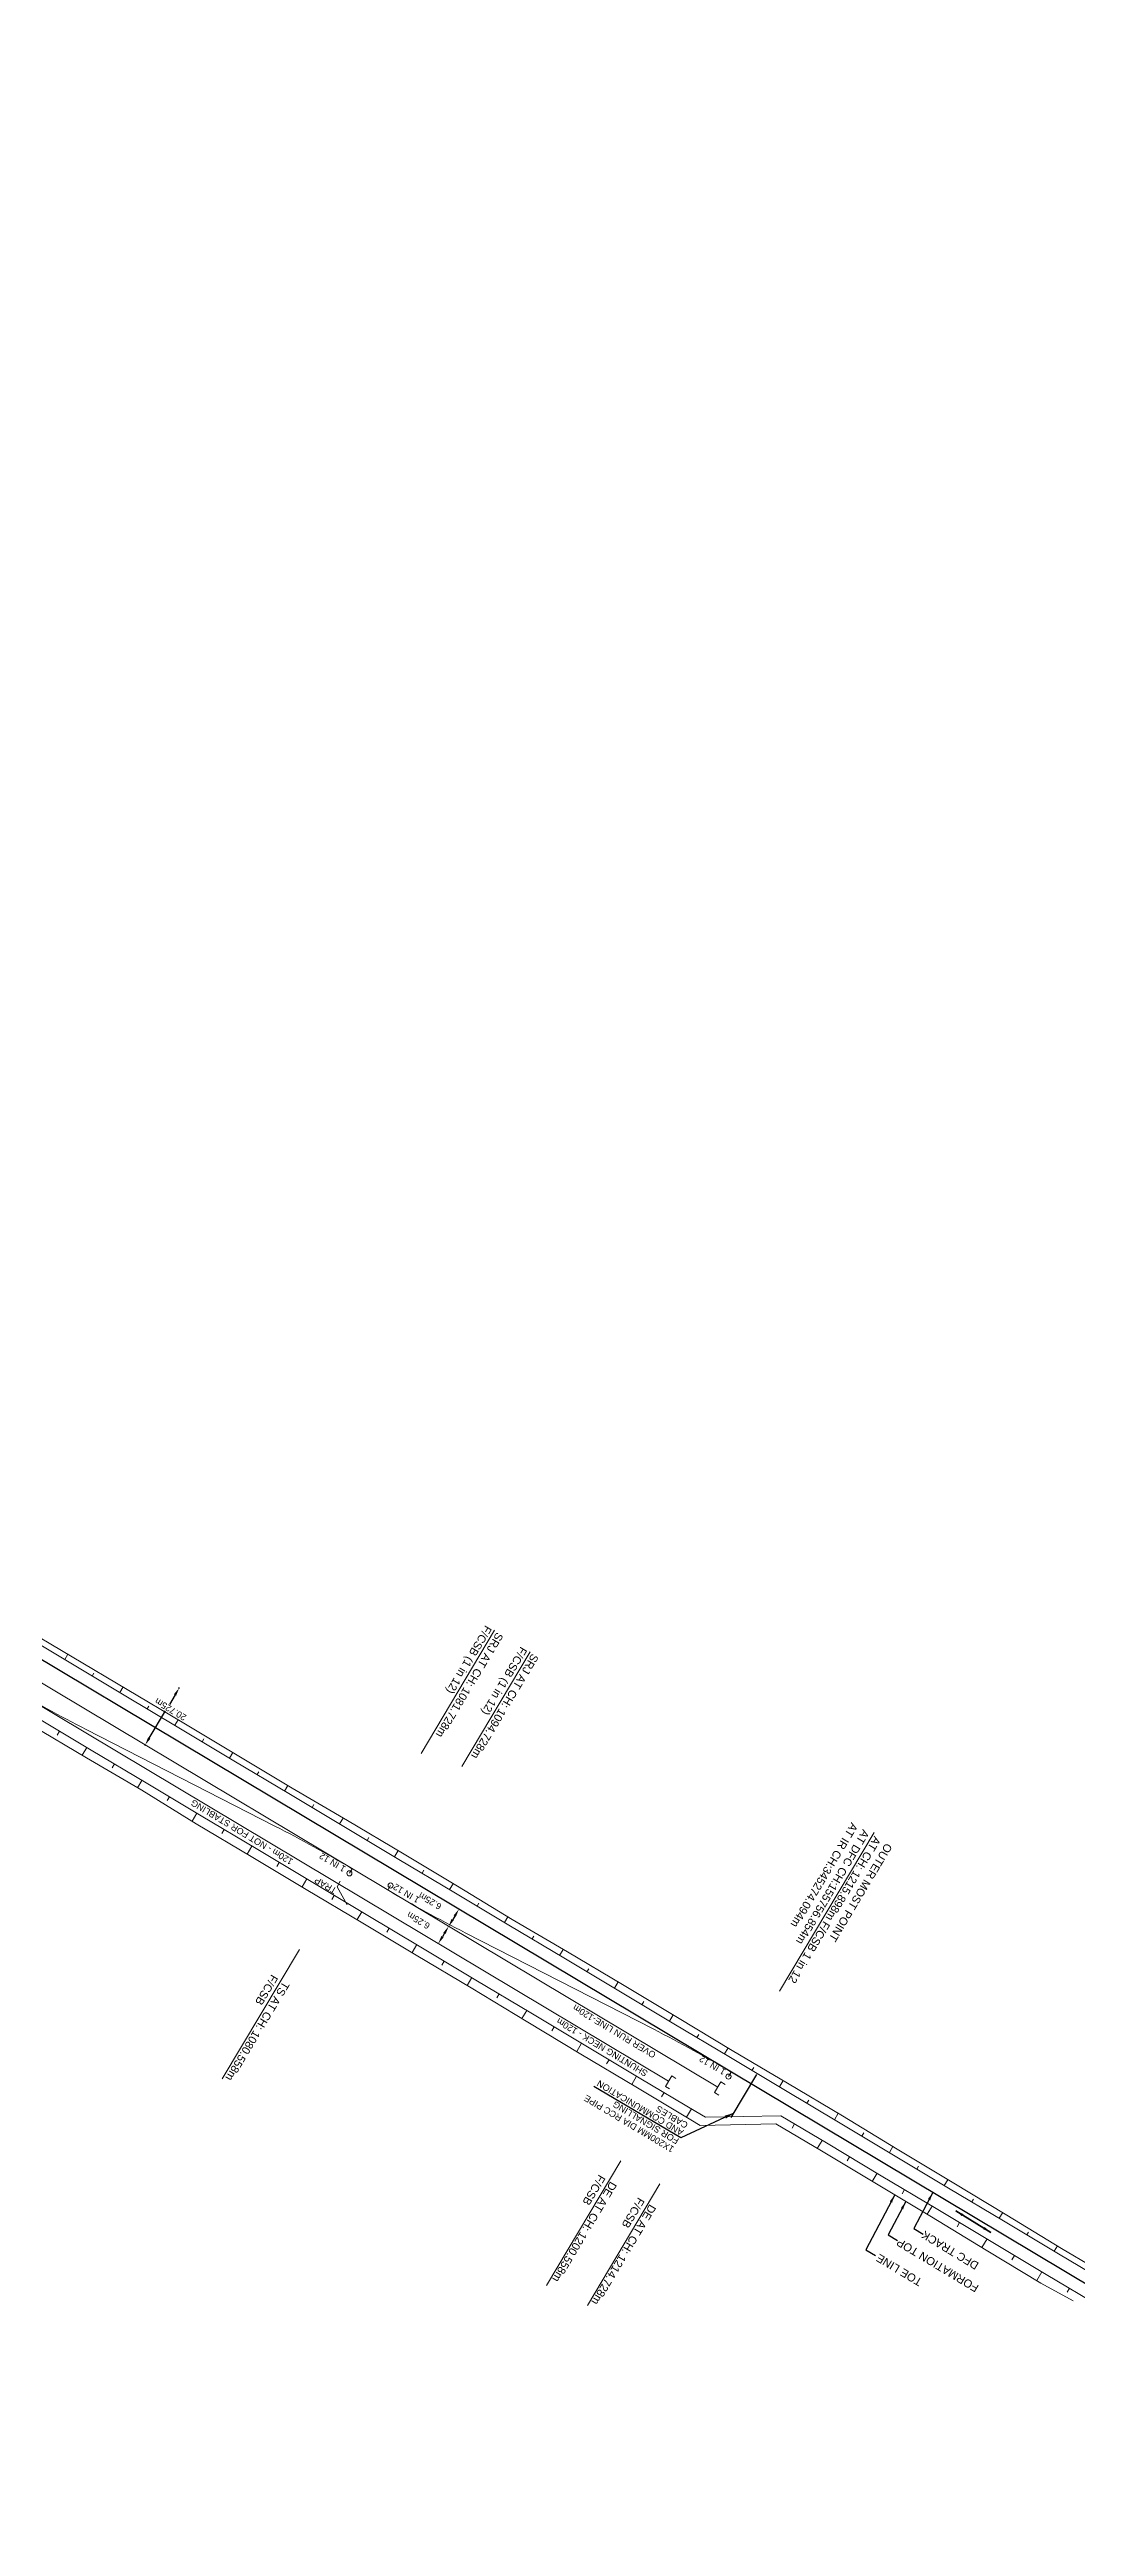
# Model space of a CAD drawing. Header units: metres. Extents: x 593990 to 610403, y 3402023 to 3411833.
# Drawn here: x 606518 to 606839, y 3404077 to 3404850 of the extents above; entities that cross this region are included whole.
import ezdxf
from ezdxf.enums import TextEntityAlignment as Align

# ---------------------------------------------------------------- set-up
doc = ezdxf.new("R2010")
doc.units = ezdxf.units.M
doc.header["$MEASUREMENT"] = 0
doc.header["$PDSIZE"] = 1
for name, color, linetype, lineweight in [("NEW CHAWAPAIL STN. SRJ's", 10, 'Continuous', 0), ('PROPOSED DFCC TOE LINE', 18, 'Continuous', 0), ('PROPOSED DFCC TOE SLOPES', 239, 'Continuous', 0), ('PROPOSED DFCC TRACK', 1, 'Continuous', 0), ('PROPOSED FORMATION LINE - PLAN', 187, 'Continuous', 0)]:
    doc.layers.add(name, color=color, linetype=linetype, lineweight=lineweight)
doc.layers.add('Signalling cable pipes', color=234, linetype='Continuous')
doc.styles.get("Standard").update_dxf_attribs({"font": 'arial.ttf'})
doc.styles.add('Style-Arial', font='arial.ttf')
doc.dimstyles.new('ISO-25', dxfattribs={"dimtxt": 2.5, "dimasz": 2.5, "dimexe": 1.25, "dimexo": 0.625, "dimtad": 1, "dimtxsty": 'Standard', "dimcen": 2.5, "dimadec": 0, "dimazin": 0, "dimtfac": 1, "dimtmove": 0, "dimatfit": 3, "dimfxl": 1, "dimarcsym": 0})
doc.dimstyles.get("Standard").update_dxf_attribs({"dimtxt": 0.18, "dimasz": 0.18, "dimexe": 0.18, "dimexo": 0.0625, "dimgap": 0.09, "dimtad": 0, "dimtih": 1, "dimtoh": 1, "dimdec": 4, "dimzin": 0, "dimdsep": 46, "dimtxsty": 'Standard', "dimcen": 0.09, "dimadec": 0, "dimazin": 0, "dimtfac": 1, "dimtdec": 4, "dimtofl": 0, "dimtmove": 0, "dimatfit": 3, "dimfxl": 1, "dimtolj": 1, "dimtzin": 0, "dimarcsym": 0})

# ---------------------------------------------------------------- blocks, each defined once
blk = doc.blocks.new('*D168')
at = {"layer": 'Defpoints', "color": 0, "transparency": 16777216}
for p in [(606645.86, 3404269.63), (606642.51, 3404264.36), (606642.66, 3404264.27)]:
    blk.add_point(p, dxfattribs=at)
at = {"layer": 'PROPOSED DFCC TRACK', "color": 0, "lineweight": -2, "transparency": 16777216}
for p, q in [((606645.76, 3404269.7), (606645.61, 3404269.79)), ((606642.55, 3404264.33), (606642.4, 3404264.42)), ((606644.43, 3404267.58), (606643.79, 3404266.5))]:
    blk.add_line(p, q, dxfattribs=at)
at = {"layer": 'PROPOSED DFCC TRACK', "color": 0, "transparency": 16777216}
for points in [[(606644.08, 3404267.79), (606644.79, 3404267.36), (606645.72, 3404269.72)], [(606643.43, 3404266.72), (606644.15, 3404266.29), (606642.51, 3404264.36)]]:
    blk.add_solid(points, dxfattribs=at)
at = {"layer": 'PROPOSED DFCC TRACK', "color": 0, "lineweight": 0, "transparency": 16777216, "insert": (606636.72, 3404272.31), "char_height": 2, "attachment_point": 5, "rotation": 149, "style": 'Style-Arial'}
blk.add_mtext('\\A1;6.25m', dxfattribs=at)
blk = doc.blocks.new('TerminatorOpen_0.5')
at = {"color": 0, "linetype": 'ByBlock', "lineweight": -2}
for q in [(-1, 0.25), (-1, 0), (-1, -0.25)]:
    blk.add_line((0, 0), q, dxfattribs=at)
blk = doc.blocks.new('*D169')
at = {"layer": 'Defpoints', "color": 0, "transparency": 16777216}
for p in [(606642.66, 3404264.27), (606639.3, 3404258.99), (606639.45, 3404258.9)]:
    blk.add_point(p, dxfattribs=at)
at = {"layer": 'PROPOSED DFCC TRACK', "color": 0, "lineweight": -2, "transparency": 16777216}
for p, q in [((606641.23, 3404262.21), (606640.59, 3404261.14)), ((606642.55, 3404264.33), (606642.4, 3404264.42)), ((606639.34, 3404258.97), (606639.2, 3404259.06))]:
    blk.add_line(p, q, dxfattribs=at)
at = {"layer": 'PROPOSED DFCC TRACK', "color": 0, "transparency": 16777216}
for points in [[(606640.87, 3404262.43), (606641.58, 3404262), (606642.51, 3404264.36)], [(606640.23, 3404261.35), (606640.94, 3404260.93), (606639.3, 3404258.99)]]:
    blk.add_solid(points, dxfattribs=at)
at = {"layer": 'PROPOSED DFCC TRACK', "color": 0, "lineweight": 0, "transparency": 16777216, "insert": (606633.09, 3404266.24), "char_height": 2, "attachment_point": 5, "rotation": 149, "style": 'Style-Arial'}
blk.add_mtext('\\A1;6.25m', dxfattribs=at)
blk = doc.blocks.new('*D102')
at = {"layer": 'Defpoints', "color": 0, "transparency": 16777216}
for p in [(606558.04, 3404338.98), (606558.37, 3404338.78), (606547.4, 3404321.19)]:
    blk.add_point(p, dxfattribs=at)
at = {"layer": 'PROPOSED DFCC TRACK', "color": 0, "lineweight": -2, "transparency": 16777216}
for p, q in [((606558.14, 3404338.92), (606558.48, 3404338.72)), ((606549.02, 3404323.14), (606554.13, 3404331.7)), ((606557.09, 3404336.64), (606555.31, 3404333.67)), ((606547.51, 3404321.13), (606547.84, 3404320.93))]:
    blk.add_line(p, q, dxfattribs=at)
at = {"layer": 'PROPOSED DFCC TRACK', "color": 0, "transparency": 16777216}
for points in [[(606556.73, 3404336.85), (606557.44, 3404336.42), (606558.37, 3404338.78)], [(606548.66, 3404323.35), (606549.38, 3404322.93), (606547.74, 3404320.99)]]:
    blk.add_solid(points, dxfattribs=at)
at = {"layer": 'PROPOSED DFCC TRACK', "color": 0, "lineweight": 0, "transparency": 16777216, "insert": (606555.68, 3404332.11), "char_height": 2, "attachment_point": 5, "rotation": 149, "style": 'Style-Arial'}
blk.add_mtext('\\A1;20.725m', dxfattribs=at)

msp = doc.modelspace()

# ---------------------------------------------------------------- linework, layer by layer
at = {"layer": "NEW CHAWAPAIL STN. SRJ's", "lineweight": 13, "flags": 128}
for points in [[(606656.8838, 3404356.8271), (606633.8881, 3404318.3467)], [(606667.9803, 3404350.0217), (606646.6198, 3404314.2776)], [(606775.4547, 3404293.6889), (606745.8465, 3404244.1432)], [(606595.9501, 3404257.143), (606571.8005, 3404216.7316)], [(606696.3303, 3404191.188), (606673.0583, 3404152.2452)], [(606708.5235, 3404183.9687), (606685.8545, 3404146.0351)]]:
    msp.add_lwpolyline(points, dxfattribs=at)
at = {"layer": 'PROPOSED DFCC TOE LINE', "lineweight": 0, "flags": 128}
for points in [[(606507.7528, 3404358.7016), (606524.9861, 3404348.5513), (606542.1727, 3404338.3228), (606559.3506, 3404328.0798), (606576.5087, 3404317.8036), (606593.6722, 3404307.5366), (606610.8999, 3404297.3768), (606628.1344, 3404287.2285), (606645.2551, 3404276.8897), (606662.3822, 3404266.5615), (606679.6071, 3404256.3972), (606696.8277, 3404246.2255), (606713.9661, 3404235.9165), (606731.1054, 3404225.6089), (606748.3171, 3404215.4223), (606765.5256, 3404205.2304), (606782.6194, 3404194.8467), (606799.7174, 3404184.47), (606816.8857, 3404174.2108), (606833.954, 3404163.7844), (606843.821, 3404158.0262)], [(606744.7482, 3404202.6839), (606721.1144, 3404202.2105), (606718.1715, 3404203.9656), (606701.0242, 3404214.2598), (606683.8302, 3404224.4759), (606666.702, 3404234.8021), (606649.597, 3404245.1671), (606632.4103, 3404255.3956), (606615.2515, 3404265.6705), (606598.0556, 3404275.8834), (606580.8886, 3404286.1447), (606563.7164, 3404296.3973), (606546.6601, 3404306.8439), (606529.4236, 3404316.9888), (606512.2131, 3404327.1774), (606495.0682, 3404337.4756), (606476.5917, 3404348.6301)], [(606837.5647, 3404147.4365), (606827.4987, 3404152.9823), (606810.3587, 3404163.2887), (606793.274, 3404173.6877), (606776.1056, 3404183.9466), (606758.9735, 3404194.2663), (606744.7482, 3404202.6839)]]:
    msp.add_lwpolyline(points, dxfattribs=at)
at = {"layer": 'PROPOSED DFCC TOE SLOPES', "flags": 128}
for points in [[(606522.6297, 3404347.6471), (606523.6428, 3404349.3425)], [(606531.2137, 3404342.5174), (606531.7267, 3404343.3758)], [(606539.7977, 3404337.3876), (606540.833, 3404339.1201)], [(606548.3818, 3404332.2578), (606548.9022, 3404333.1288)], [(606520.9625, 3404325.3444), (606520.2238, 3404324.1084)], [(606556.9658, 3404327.1281), (606558.0117, 3404328.8782)], [(606529.5465, 3404320.2146), (606528.0904, 3404317.7781)], [(606565.5498, 3404321.9983), (606566.071, 3404322.8705)], [(606574.1338, 3404316.8685), (606575.1713, 3404318.6045)], [(606538.1305, 3404315.0848), (606537.4186, 3404313.8935)], [(606546.7145, 3404309.9551), (606545.3249, 3404307.6297)], [(606582.7179, 3404311.7387), (606583.2352, 3404312.6045)], [(606591.3019, 3404306.609), (606592.3344, 3404308.3368)], [(606555.2985, 3404304.8253), (606554.5828, 3404303.6275)], [(606599.8859, 3404301.4792), (606600.4146, 3404302.3639)], [(606563.8826, 3404299.6955), (606562.3951, 3404297.2065)], [(606572.4666, 3404294.5658), (606571.7194, 3404293.3155)], [(606608.4699, 3404296.3494), (606609.5571, 3404298.1687)], [(606581.0506, 3404289.436), (606579.5583, 3404286.9389)], [(606617.054, 3404291.2197), (606617.6139, 3404292.1566)], [(606625.638, 3404286.0899), (606626.7911, 3404288.0195)], [(606589.6346, 3404284.3062), (606588.8884, 3404283.0576)], [(606598.2187, 3404279.1764), (606596.7258, 3404276.6782)], [(606634.222, 3404280.9601), (606634.7912, 3404281.9125)], [(606642.806, 3404275.8304), (606643.9207, 3404277.6956)], [(606606.8027, 3404274.0467), (606606.0621, 3404272.8074)], [(606651.39, 3404270.7006), (606651.9369, 3404271.6156)], [(606615.3867, 3404268.9169), (606613.9195, 3404266.4616)], [(606623.9707, 3404263.7871), (606623.2362, 3404262.5581)], [(606659.9741, 3404265.5708), (606661.0472, 3404267.3665)], [(606632.5548, 3404258.6574), (606631.0812, 3404256.1915)], [(606668.5581, 3404260.4411), (606669.1051, 3404261.3563)], [(606677.1421, 3404255.3113), (606678.2645, 3404257.1894)], [(606641.1388, 3404253.5276), (606640.4056, 3404252.3006)], [(606649.7228, 3404248.3978), (606648.2656, 3404245.9594)], [(606685.7261, 3404250.1815), (606686.3006, 3404251.1429)], [(606694.3102, 3404245.0517), (606695.4854, 3404247.0184)], [(606658.3068, 3404243.2681), (606657.5657, 3404242.0278)], [(606702.8942, 3404239.922), (606703.4776, 3404240.8983)], [(606666.8909, 3404238.1383), (606665.377, 3404235.605)], [(606675.4749, 3404233.0085), (606674.7071, 3404231.7237)], [(606711.4782, 3404234.7922), (606712.6303, 3404236.7201)], [(606720.0622, 3404229.6624), (606720.6311, 3404230.6143)], [(606684.0589, 3404227.8788), (606682.5034, 3404225.2758)], [(606728.6463, 3404224.5327), (606729.7695, 3404226.4123)], [(606692.6429, 3404222.749), (606691.8691, 3404221.4541)], [(606701.227, 3404217.6192), (606699.6923, 3404215.0512)], [(606737.2303, 3404219.4029), (606737.8, 3404220.3562)], [(606745.8143, 3404214.2731), (606746.9755, 3404216.2163)], [(606709.811, 3404212.4894), (606709.0403, 3404211.1998)], [(606718.395, 3404207.3597), (606716.8432, 3404204.763)], [(606754.3983, 3404209.1434), (606754.9892, 3404210.1321)], [(606750.5593, 3404202.7004), (606749.7966, 3404201.4241)], [(606762.9824, 3404204.0136), (606764.1842, 3404206.0248)], [(606771.5664, 3404198.8838), (606772.1532, 3404199.8659)], [(606759.1433, 3404197.5706), (606757.6402, 3404195.0553)], [(606767.7273, 3404192.4409), (606766.9699, 3404191.1734)], [(606780.1504, 3404193.7541), (606781.287, 3404195.656)], [(606776.3114, 3404187.3111), (606774.7785, 3404184.746)], [(606788.7344, 3404188.6243), (606789.2851, 3404189.5457)], [(606797.3185, 3404183.4945), (606798.3847, 3404185.2788)], [(606784.8954, 3404182.1813), (606784.1276, 3404180.8966)], [(606793.4794, 3404177.0516), (606791.9441, 3404174.4824)], [(606805.9025, 3404178.3647), (606806.4329, 3404179.2524)], [(606802.0634, 3404171.9218), (606801.2782, 3404170.6078)], [(606814.4865, 3404173.235), (606815.5475, 3404175.0104)], [(606823.0705, 3404168.1052), (606823.58, 3404168.9577)], [(606810.6475, 3404166.792), (606809.0353, 3404164.0943)], [(606819.2315, 3404161.6622), (606818.4162, 3404160.2981)], [(606831.6546, 3404162.9754), (606832.6236, 3404164.5971)], [(606827.8155, 3404156.5325), (606826.171, 3404153.7806)], [(606836.3995, 3404151.4027), (606835.6523, 3404150.1523)]]:
    msp.add_lwpolyline(points, dxfattribs=at)
at = {"layer": 'PROPOSED DFCC TRACK', "linetype": 'Continuous', "lineweight": 30, "flags": 128}
msp.add_lwpolyline([(606968.1513, 3404077.0371), (604380.3623, 3405623.4867)], dxfattribs=at)
at = {"layer": 'PROPOSED DFCC TRACK', "linetype": 'Continuous', "flags": 128}
for points in [[(604464.4415, 3405565.9604), (606726.5509, 3404214.1353)], [(604576.4072, 3405491.7693), (606711.1812, 3404216.0392)], [(606608.6859, 3404278.4548), (606607.66, 3404276.738), (606610.8512, 3404271.1402)], [(606713.4568, 3404216.923), (606712.1692, 3404217.6925), (606710.1932, 3404214.3859), (606711.4808, 3404213.6164)], [(606728.8265, 3404215.0191), (606727.5389, 3404215.7886), (606725.5629, 3404212.482), (606726.8505, 3404211.7126)]]:
    msp.add_lwpolyline(points, dxfattribs=at)
at = {"layer": 'PROPOSED DFCC TRACK', "linetype": 'Continuous'}
for points in [[(606505.1647, 3404339.1536, 0.0156356), (606529.328, 3404325.8223), (606588.2196, 3404295.6928, -0.01563589), (606612.3834, 3404282.3612)], [(606623.5426, 3404275.6925, 0.0156356), (606647.706, 3404262.3612), (606706.5975, 3404232.2317, -0.01563589), (606730.7613, 3404218.9001)]]:
    msp.add_lwpolyline(points, format="xyb", dxfattribs=at)
at = {"layer": 'PROPOSED DFCC TRACK', "color": 10, "linetype": 'Continuous', "lineweight": 13, "flags": 128}
for points in [[(606611.5284, 3404280.9306), (606612.3834, 3404282.3612)], [(606624.3976, 3404277.1232), (606623.5426, 3404275.6925)], [(606729.9064, 3404217.4695), (606730.7613, 3404218.9001)]]:
    msp.add_lwpolyline(points, dxfattribs=at)
at = {"layer": 'PROPOSED DFCC TRACK', "color": 10, "linetype": 'Continuous', "lineweight": 13}
for centre in [(606611.5284, 3404280.9306), (606624.3976, 3404277.1232), (606729.9064, 3404217.4695)]:
    msp.add_circle(centre, 0.8, dxfattribs=at)
at = {"layer": 'PROPOSED FORMATION LINE - PLAN', "lineweight": 0, "flags": 128}
for points in [[(606850.1608, 3404151.9162), (606832.9927, 3404162.1758), (606815.8247, 3404172.4353), (606798.6566, 3404182.6948), (606781.4886, 3404192.9544), (606764.3205, 3404203.2139), (606747.1525, 3404213.4735), (606729.9844, 3404223.733), (606712.8164, 3404233.9925), (606695.6483, 3404244.2521), (606678.4803, 3404254.5116), (606661.3122, 3404264.7711), (606644.1442, 3404275.0307), (606626.9761, 3404285.2902), (606609.8081, 3404295.5498), (606592.64, 3404305.8093), (606575.472, 3404316.0688), (606558.3039, 3404326.3284), (606541.1359, 3404336.5879), (606523.9679, 3404346.8475), (606506.7998, 3404357.107)], [(606746.289, 3404205.2523), (606722.7087, 3404204.7818), (606719.7249, 3404206.5649), (606702.5568, 3404216.8245), (606685.3888, 3404227.084), (606668.2207, 3404237.3436), (606651.0527, 3404247.6031), (606633.8846, 3404257.8626), (606616.7166, 3404268.1222), (606599.5486, 3404278.3817), (606582.3805, 3404288.6413), (606565.2125, 3404298.9008), (606548.0444, 3404309.1603), (606530.8764, 3404319.4199), (606513.7083, 3404329.6794), (606496.5403, 3404339.9389), (606477.8538, 3404351.1059)], [(606846.3134, 3404145.4782), (606829.1454, 3404155.7377), (606811.9773, 3404165.9973), (606794.8093, 3404176.2568), (606777.6412, 3404186.5164), (606760.4732, 3404196.7759), (606746.289, 3404205.2523)]]:
    msp.add_lwpolyline(points, dxfattribs=at)
at = {"layer": 'Signalling cable pipes', "lineweight": 30}
msp.add_lwpolyline([(606730.7717, 3404204.6554), (606738.8112, 3404218.1085)], dxfattribs=at)

# ---------------------------------------------------------------- texts
at = {"layer": "NEW CHAWAPAIL STN. SRJ's", "lineweight": 13}
for s, p in [('120m - NOT FOR STABLING', (606577.9331, 3404293.7693)), ('OVER RUN LINE-120m', (606694.2522, 3404231.6031)), ('SHUNTING NECK - 120m', (606690.4329, 3404226.6078))]:
    msp.add_text(s, height=2, rotation=148.8981174, dxfattribs=at).set_placement(p, align=Align.MIDDLE_CENTER)
at = {"layer": "NEW CHAWAPAIL STN. SRJ's", "lineweight": 13, "char_height": 2.5, "attachment_point": 4, "rotation": 239.1376746, "line_spacing_factor": 0.648, "style": 'Style-Arial'}
for s, insert, width in [('\\pxsm1;SRJ AT CH: 1081.728m F/CSB (1 in 12)', (606656.5492, 3404357.027), 39.998707), ('\\pxsm1;SRJ AT CH: 1094.728m F/CSB (1 in 12)', (606667.5714, 3404350.3731), 40.291544), ('\\pxsm1;OUTER MOST POINT \\PAT CH: 1215.898m F/CSB 1 in 12\\PAT DFC CH:155756.854m\\P{\\C7;AT IR CH:345274.094m}', (606774.7412, 3404293.1445), 52.446555), ('\\pxsm1;TS AT CH: 1080.558m F/CSB ', (606590.0746, 3404247.8506), 37.436433), ('\\pxsm1;DE AT CH: 1200.558m F/CSB ', (606692.3114, 3404185.383), 38.321985), ('\\pxsm1;DE AT CH: 1214.728m F/CSB', (606704.5629, 3404178.266), 37.264059)]:
    msp.add_mtext(s, dxfattribs=dict(at, insert=insert, width=width))
at = {"layer": 'PROPOSED DFCC TOE LINE', "lineweight": 0}
msp.add_text('TOE LINE', height=2.5, rotation=149, dxfattribs=at).set_placement((606777.034, 3404162.2476, 306.8582), align=Align.RIGHT)
at = {"layer": 'PROPOSED DFCC TRACK', "color": 10, "linetype": 'Continuous', "lineweight": 13, "style": 'Style-Arial'}
msp.add_text('TRAP ', height=2, rotation=149.1376746, dxfattribs=at).set_placement((606607.7719, 3404276.0944))
at = {"layer": 'PROPOSED DFCC TRACK', "color": 10, "linetype": 'Continuous', "lineweight": -3, "ltscale": 5}
msp.add_text('DFC TRACK', height=2.5, rotation=149, dxfattribs=at).set_placement((606791.1915, 3404169.4886), align=Align.RIGHT)
at = {"layer": 'PROPOSED DFCC TRACK', "color": 10, "linetype": 'Continuous', "lineweight": 13, "char_height": 2, "attachment_point": 4, "rotation": 149.1376746, "line_spacing_factor": 0.60036, "style": 'Style-Arial'}
for insert in [(606610.1061, 3404282.0274), (606633.1877, 3404272.3402), (606728.7798, 3404218.6702)]:
    msp.add_mtext('1 IN 12', dxfattribs=dict(at, insert=insert))
at = {"layer": 'PROPOSED FORMATION LINE - PLAN', "lineweight": 0}
msp.add_text('FORMATION TOP', height=2.5, rotation=149, dxfattribs=at).set_placement((606783.3769, 3404167.145, 306.8582), align=Align.RIGHT)
at = {"layer": 'Signalling cable pipes', "linetype": 'Continuous', "lineweight": 13, "style": 'Style-Arial'}
for s, p in [('AND COMMUNICATION', (606716.1024, 3404200.6239)), ('1X200MM DIA RCC PIPE', (606713.1543, 3404195.3868)), ('FOR SIGNALLING ', (606714.6569, 3404197.959)), ('CABLES', (606717.4976, 3404202.8745))]:
    msp.add_text(s, height=2, rotation=149.1376746, dxfattribs=at).set_placement(p)

# ---------------------------------------------------------------- dimensions: what is measured, and where the dimension line sits
at = {"layer": 'PROPOSED DFCC TRACK', "color": 10, "lineweight": 0}
dim = msp.add_linear_dim(base=(606558.37, 3404338.7835), p1=(606547.4013, 3404321.1942), p2=(606558.0358, 3404338.9833), angle=59.1285541, dimstyle='Standard', override={"dimtxt": 2, "dimasz": 2.5, "dimexe": 0.125, "dimexo": 0.125, "dimgap": 0.125, "dimtad": 1, "dimtih": 0, "dimtoh": 0, "dimdec": 3, "dimzin": 11, "dimpost": 'm', "dimtxsty": 'Style-Arial', "dimsah": 1, "dimadec": 4, "dimazin": 3, "dimtmove": 2, "dimatfit": 1, "dimldrblk": 'TerminatorOpen_0.5', "dimfrac": 2, "dimtzin": 11}, dxfattribs=at)
dim.commit()
dim.dimension.update_dxf_attribs({"geometry": '*D102', "text_midpoint": (606555.6835, 3404332.1057), "dimtype": 129, "text_rotation": 149})
for base, p1, p2, picture, middle in [((606639.303, 3404258.9932), (606642.6578, 3404264.2694), (606639.4517, 3404258.9044), '*D169', (606633.0921, 3404266.2395)), ((606642.5091, 3404264.3583), (606645.8639, 3404269.6344), (606642.6578, 3404264.2694), '*D168', (606636.7231, 3404272.3094))]:
    dim = msp.add_linear_dim(base=base, p1=p1, p2=p2, angle=239.1376746, text='<>m', dimstyle='Standard', override={"dimtxt": 2, "dimasz": 2.5, "dimexe": 0.125, "dimexo": 0.125, "dimgap": 0.125, "dimtad": 1, "dimtih": 0, "dimtoh": 0, "dimdec": 3, "dimzin": 11, "dimtxsty": 'Style-Arial', "dimsah": 1, "dimadec": 4, "dimazin": 3, "dimtmove": 2, "dimatfit": 1, "dimldrblk": 'TerminatorOpen_0.5', "dimfrac": 2, "dimtzin": 11}, dxfattribs=at)
    dim.commit()
    dim.dimension.update_dxf_attribs({"geometry": picture, "text_midpoint": middle, "dimtype": 129, "text_rotation": 149})

# ---------------------------------------------------------------- leaders
at = {"layer": 'PROPOSED DFCC TOE LINE', "lineweight": 0}
msp.add_leader([(606781.8137, 3404180.5358), (606772.8295, 3404163.3934), (606775.7886, 3404161.6109)], dimstyle='ISO-25', override={"dimtxt": 3, "dimasz": 2.5, "dimgap": 0.625, "dimtad": 0, "dimdec": 3, "dimzin": 2, "dimtdec": 3}, dxfattribs=at)
at = {"layer": 'PROPOSED DFCC TRACK', "color": 10, "linetype": 'Continuous', "lineweight": -3, "ltscale": 5}
msp.add_leader([(606793.7122, 3404181.281, 130.919), (606787.7983, 3404170.0546, 130.919), (606790.7574, 3404168.2721, 130.919)], dimstyle='ISO-25', override={"dimtxt": 3, "dimasz": 2.5, "dimgap": 0.625, "dimtad": 0, "dimdec": 3, "dimzin": 2, "dimtdec": 3}, dxfattribs=at)
at = {"layer": 'PROPOSED DFCC TRACK', "linetype": 'Continuous', "lineweight": 0}
for points in [[(606800.8953, 3404175.5428), (606811.8067, 3404168.8546)], [(606811.8067, 3404168.8546), (606800.8953, 3404175.5428)]]:
    msp.add_leader(points, dimstyle='ISO-25', override={"dimtxt": 3, "dimasz": 2.5, "dimtad": 0, "dimdec": 3, "dimzin": 2, "dimtdec": 3}, dxfattribs=at)
at = {"layer": 'PROPOSED FORMATION LINE - PLAN', "lineweight": 0}
msp.add_leader([(606785.2895, 3404178.4588), (606779.7634, 3404168.0721), (606782.7225, 3404166.2896)], dimstyle='ISO-25', override={"dimtxt": 3, "dimasz": 2.5, "dimgap": 0.625, "dimtad": 0, "dimdec": 3, "dimzin": 2, "dimtdec": 3}, dxfattribs=at)
at = {"layer": 'Signalling cable pipes', "lineweight": 13}
msp.add_leader([(606731.6311, 3404206.0935), (606715.0574, 3404198.3392), (606687.8623, 3404214.3576)], dimstyle='Standard', override={"dimasz": 3, "dimgap": 0.25}, dxfattribs=at)

doc.saveas('drawing.dxf')
